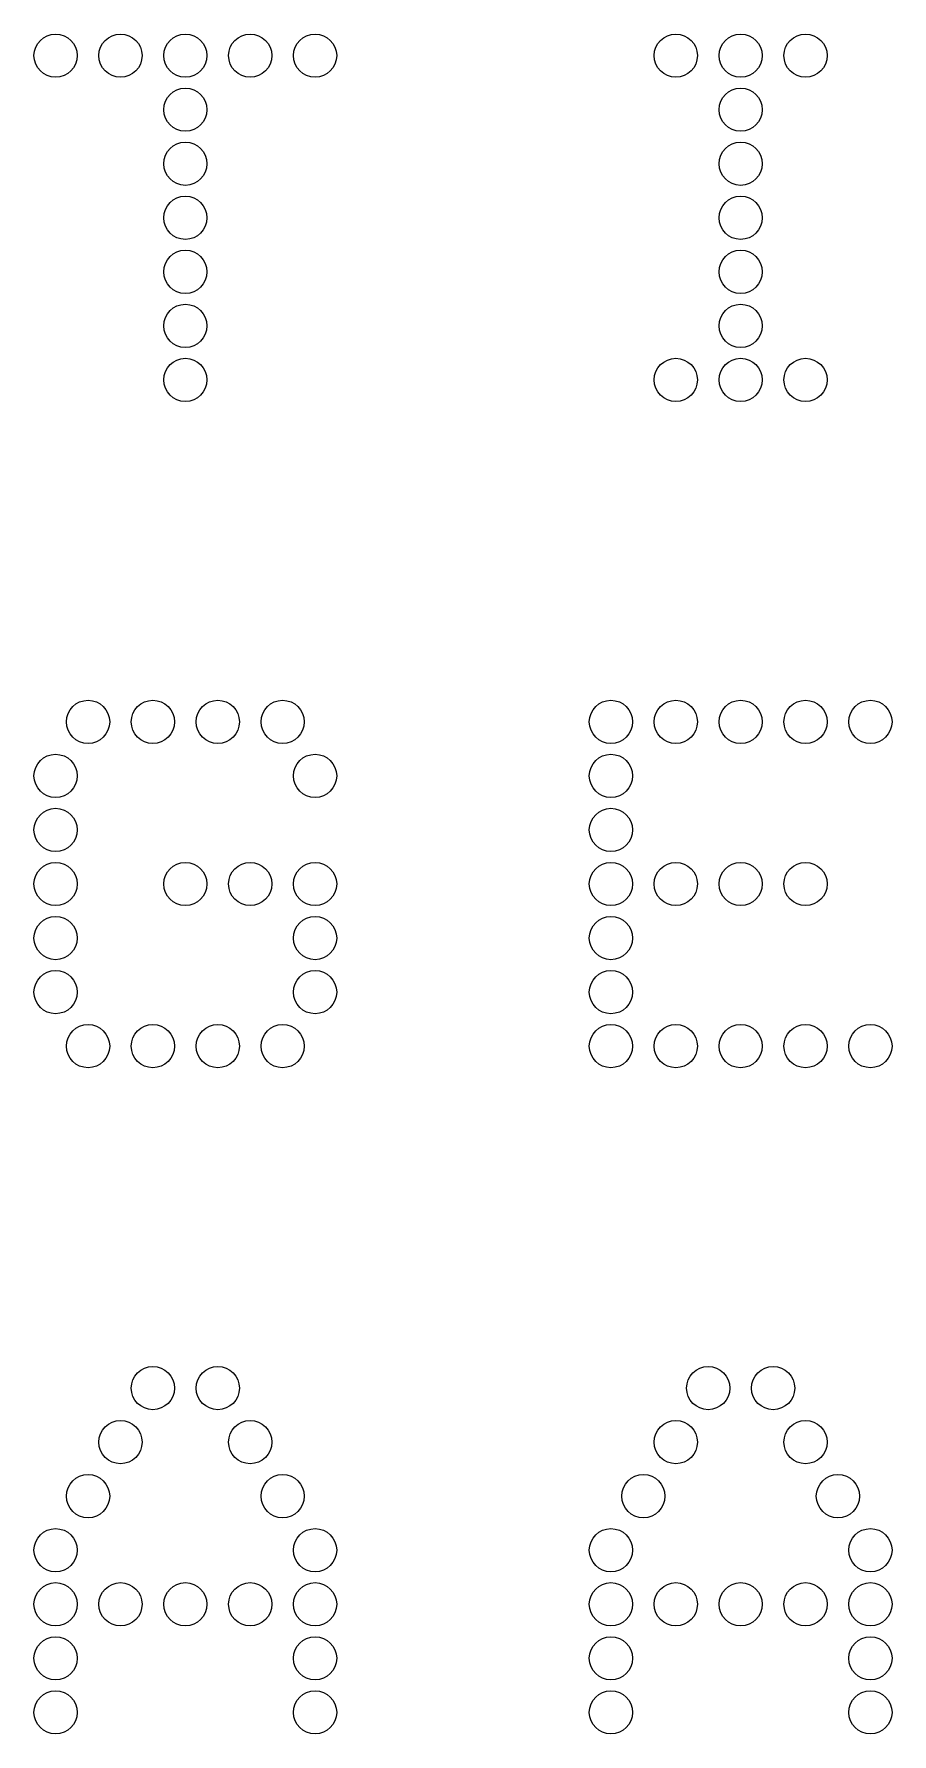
# Model space of a CAD drawing. Header units: millimetres. Extents: x -116 to 116, y -116 to 114.
# Drawn here: x 29 to 54.8, y -55.7 to -4.7 of the extents above; entities that cross this region are included whole.
import ezdxf

# ---------------------------------------------------------------- set-up
doc = ezdxf.new("R2010")
doc.units = ezdxf.units.MM
doc.header["$MEASUREMENT"] = 0
doc.layers.add('Laag 1', color=7, linetype='Continuous')

msp = doc.modelspace()

# ---------------------------------------------------------------- linework, layer by layer
at = {"layer": 'Laag 1', "color": 250, "lineweight": 9}
for points in [[(29.0124, -5.3047), (29.0124, -5.6617), (29.3045, -5.9538), (29.6615, -5.9538), (29.6615, -5.9538), (30.0185, -5.9538), (30.3106, -5.6617), (30.3106, -5.3047), (30.3106, -5.3047), (30.3106, -4.9477), (30.0185, -4.6556), (29.6615, -4.6556), (29.6615, -4.6556), (29.3045, -4.6556), (29.0124, -4.9477), (29.0124, -5.3047)], [(30.9597, -5.3047), (30.9597, -5.6617), (31.2518, -5.9538), (31.6088, -5.9538), (31.6088, -5.9538), (31.9659, -5.9538), (32.258, -5.6617), (32.258, -5.3047), (32.258, -5.3047), (32.258, -4.9477), (31.9659, -4.6556), (31.6088, -4.6556), (31.6088, -4.6556), (31.2518, -4.6556), (30.9597, -4.9477), (30.9597, -5.3047)], [(32.9071, -5.3047), (32.9071, -5.6617), (33.1992, -5.9538), (33.5562, -5.9538), (33.5562, -5.9538), (33.9132, -5.9538), (34.2053, -5.6617), (34.2053, -5.3047), (34.2053, -5.3047), (34.2053, -4.9477), (33.9132, -4.6556), (33.5562, -4.6556), (33.5562, -4.6556), (33.1992, -4.6556), (32.9071, -4.9477), (32.9071, -5.3047)], [(34.8544, -5.3047), (34.8544, -5.6617), (35.1465, -5.9538), (35.5035, -5.9538), (35.5035, -5.9538), (35.8605, -5.9538), (36.1526, -5.6617), (36.1526, -5.3047), (36.1526, -5.3047), (36.1526, -4.9477), (35.8605, -4.6556), (35.5035, -4.6556), (35.5035, -4.6556), (35.1465, -4.6556), (34.8544, -4.9477), (34.8544, -5.3047)], [(36.8017, -5.3047), (36.8017, -5.6617), (37.0938, -5.9538), (37.4509, -5.9538), (37.4509, -5.9538), (37.8079, -5.9538), (38.1, -5.6617), (38.1, -5.3047), (38.1, -5.3047), (38.1, -4.9477), (37.8079, -4.6556), (37.4509, -4.6556), (37.4509, -4.6556), (37.0938, -4.6556), (36.8017, -4.9477), (36.8017, -5.3047)], [(47.6328, -5.3047), (47.6328, -5.6617), (47.9249, -5.9538), (48.2819, -5.9538), (48.2819, -5.9538), (48.639, -5.9538), (48.9311, -5.6617), (48.9311, -5.3047), (48.9311, -5.3047), (48.9311, -4.9477), (48.639, -4.6556), (48.2819, -4.6556), (48.2819, -4.6556), (47.9249, -4.6556), (47.6328, -4.9477), (47.6328, -5.3047)], [(49.5802, -5.3047), (49.5802, -5.6617), (49.8723, -5.9538), (50.2293, -5.9538), (50.2293, -5.9538), (50.5863, -5.9538), (50.8784, -5.6617), (50.8784, -5.3047), (50.8784, -5.3047), (50.8784, -4.9477), (50.5863, -4.6556), (50.2293, -4.6556), (50.2293, -4.6556), (49.8723, -4.6556), (49.5802, -4.9477), (49.5802, -5.3047)], [(51.5275, -5.3047), (51.5275, -5.6617), (51.8196, -5.9538), (52.1766, -5.9538), (52.1766, -5.9538), (52.5336, -5.9538), (52.8257, -5.6617), (52.8257, -5.3047), (52.8257, -5.3047), (52.8257, -4.9477), (52.5336, -4.6556), (52.1766, -4.6556), (52.1766, -4.6556), (51.8196, -4.6556), (51.5275, -4.9477), (51.5275, -5.3047)], [(32.9071, -6.9275), (32.9071, -7.2845), (33.1992, -7.5766), (33.5562, -7.5766), (33.5562, -7.5766), (33.9132, -7.5766), (34.2053, -7.2845), (34.2053, -6.9275), (34.2053, -6.9275), (34.2053, -6.5705), (33.9132, -6.2784), (33.5562, -6.2784), (33.5562, -6.2784), (33.1992, -6.2784), (32.9071, -6.5705), (32.9071, -6.9275)], [(49.5802, -6.9275), (49.5802, -7.2845), (49.8723, -7.5766), (50.2293, -7.5766), (50.2293, -7.5766), (50.5863, -7.5766), (50.8784, -7.2845), (50.8784, -6.9275), (50.8784, -6.9275), (50.8784, -6.5705), (50.5863, -6.2784), (50.2293, -6.2784), (50.2293, -6.2784), (49.8723, -6.2784), (49.5802, -6.5705), (49.5802, -6.9275)], [(32.9071, -8.5503), (32.9071, -8.9073), (33.1992, -9.1994), (33.5562, -9.1994), (33.5562, -9.1994), (33.9132, -9.1994), (34.2053, -8.9073), (34.2053, -8.5503), (34.2053, -8.5503), (34.2053, -8.1933), (33.9132, -7.9012), (33.5562, -7.9012), (33.5562, -7.9012), (33.1992, -7.9012), (32.9071, -8.1933), (32.9071, -8.5503)], [(49.5802, -8.5503), (49.5802, -8.9073), (49.8723, -9.1994), (50.2293, -9.1994), (50.2293, -9.1994), (50.5863, -9.1994), (50.8784, -8.9073), (50.8784, -8.5503), (50.8784, -8.5503), (50.8784, -8.1933), (50.5863, -7.9012), (50.2293, -7.9012), (50.2293, -7.9012), (49.8723, -7.9012), (49.5802, -8.1933), (49.5802, -8.5503)], [(32.9071, -10.173), (32.9071, -10.5301), (33.1992, -10.8222), (33.5562, -10.8222), (33.5562, -10.8222), (33.9132, -10.8222), (34.2053, -10.5301), (34.2053, -10.173), (34.2053, -10.173), (34.2053, -9.816), (33.9132, -9.5239), (33.5562, -9.5239), (33.5562, -9.5239), (33.1992, -9.5239), (32.9071, -9.816), (32.9071, -10.173)], [(49.5802, -10.173), (49.5802, -10.5301), (49.8723, -10.8222), (50.2293, -10.8222), (50.2293, -10.8222), (50.5863, -10.8222), (50.8784, -10.5301), (50.8784, -10.173), (50.8784, -10.173), (50.8784, -9.816), (50.5863, -9.5239), (50.2293, -9.5239), (50.2293, -9.5239), (49.8723, -9.5239), (49.5802, -9.816), (49.5802, -10.173)], [(32.9071, -11.7958), (32.9071, -12.1528), (33.1992, -12.4449), (33.5562, -12.4449), (33.5562, -12.4449), (33.9132, -12.4449), (34.2053, -12.1528), (34.2053, -11.7958), (34.2053, -11.7958), (34.2053, -11.4388), (33.9132, -11.1467), (33.5562, -11.1467), (33.5562, -11.1467), (33.1992, -11.1467), (32.9071, -11.4388), (32.9071, -11.7958)], [(49.5802, -11.7958), (49.5802, -12.1528), (49.8723, -12.4449), (50.2293, -12.4449), (50.2293, -12.4449), (50.5863, -12.4449), (50.8784, -12.1528), (50.8784, -11.7958), (50.8784, -11.7958), (50.8784, -11.4388), (50.5863, -11.1467), (50.2293, -11.1467), (50.2293, -11.1467), (49.8723, -11.1467), (49.5802, -11.4388), (49.5802, -11.7958)], [(32.9071, -13.4186), (32.9071, -13.7756), (33.1992, -14.0677), (33.5562, -14.0677), (33.5562, -14.0677), (33.9132, -14.0677), (34.2053, -13.7756), (34.2053, -13.4186), (34.2053, -13.4186), (34.2053, -13.0616), (33.9132, -12.7695), (33.5562, -12.7695), (33.5562, -12.7695), (33.1992, -12.7695), (32.9071, -13.0616), (32.9071, -13.4186)], [(49.5802, -13.4186), (49.5802, -13.7756), (49.8723, -14.0677), (50.2293, -14.0677), (50.2293, -14.0677), (50.5863, -14.0677), (50.8784, -13.7756), (50.8784, -13.4186), (50.8784, -13.4186), (50.8784, -13.0616), (50.5863, -12.7695), (50.2293, -12.7695), (50.2293, -12.7695), (49.8723, -12.7695), (49.5802, -13.0616), (49.5802, -13.4186)], [(32.9071, -15.0414), (32.9071, -15.3984), (33.1992, -15.6905), (33.5562, -15.6905), (33.5562, -15.6905), (33.9132, -15.6905), (34.2053, -15.3984), (34.2053, -15.0414), (34.2053, -15.0414), (34.2053, -14.6844), (33.9132, -14.3923), (33.5562, -14.3923), (33.5562, -14.3923), (33.1992, -14.3923), (32.9071, -14.6844), (32.9071, -15.0414)], [(47.6328, -15.0414), (47.6328, -15.3984), (47.9249, -15.6905), (48.2819, -15.6905), (48.2819, -15.6905), (48.639, -15.6905), (48.9311, -15.3984), (48.9311, -15.0414), (48.9311, -15.0414), (48.9311, -14.6844), (48.639, -14.3923), (48.2819, -14.3923), (48.2819, -14.3923), (47.9249, -14.3923), (47.6328, -14.6844), (47.6328, -15.0414)], [(49.5802, -15.0414), (49.5802, -15.3984), (49.8723, -15.6905), (50.2293, -15.6905), (50.2293, -15.6905), (50.5863, -15.6905), (50.8784, -15.3984), (50.8784, -15.0414), (50.8784, -15.0414), (50.8784, -14.6844), (50.5863, -14.3923), (50.2293, -14.3923), (50.2293, -14.3923), (49.8723, -14.3923), (49.5802, -14.6844), (49.5802, -15.0414)], [(51.5275, -15.0414), (51.5275, -15.3984), (51.8196, -15.6905), (52.1766, -15.6905), (52.1766, -15.6905), (52.5336, -15.6905), (52.8257, -15.3984), (52.8257, -15.0414), (52.8257, -15.0414), (52.8257, -14.6844), (52.5336, -14.3923), (52.1766, -14.3923), (52.1766, -14.3923), (51.8196, -14.3923), (51.5275, -14.6844), (51.5275, -15.0414)], [(29.9861, -25.307), (29.9861, -25.664), (30.2782, -25.9561), (30.6352, -25.9561), (30.6352, -25.9561), (30.9922, -25.9561), (31.2843, -25.664), (31.2843, -25.307), (31.2843, -25.307), (31.2843, -24.95), (30.9922, -24.6579), (30.6352, -24.6579), (30.6352, -24.6579), (30.2782, -24.6579), (29.9861, -24.95), (29.9861, -25.307)], [(31.9334, -25.307), (31.9334, -25.664), (32.2255, -25.9561), (32.5825, -25.9561), (32.5825, -25.9561), (32.9395, -25.9561), (33.2316, -25.664), (33.2316, -25.307), (33.2316, -25.307), (33.2316, -24.95), (32.9395, -24.6579), (32.5825, -24.6579), (32.5825, -24.6579), (32.2255, -24.6579), (31.9334, -24.95), (31.9334, -25.307)], [(33.8807, -25.307), (33.8807, -25.664), (34.1728, -25.9561), (34.5299, -25.9561), (34.5299, -25.9561), (34.8869, -25.9561), (35.179, -25.664), (35.179, -25.307), (35.179, -25.307), (35.179, -24.95), (34.8869, -24.6579), (34.5299, -24.6579), (34.5299, -24.6579), (34.1728, -24.6579), (33.8807, -24.95), (33.8807, -25.307)], [(35.8281, -25.307), (35.8281, -25.664), (36.1202, -25.9561), (36.4772, -25.9561), (36.4772, -25.9561), (36.8342, -25.9561), (37.1263, -25.664), (37.1263, -25.307), (37.1263, -25.307), (37.1263, -24.95), (36.8342, -24.6579), (36.4772, -24.6579), (36.4772, -24.6579), (36.1202, -24.6579), (35.8281, -24.95), (35.8281, -25.307)], [(45.6855, -25.307), (45.6855, -25.664), (45.9776, -25.9561), (46.3346, -25.9561), (46.3346, -25.9561), (46.6916, -25.9561), (46.9837, -25.664), (46.9837, -25.307), (46.9837, -25.307), (46.9837, -24.95), (46.6916, -24.6579), (46.3346, -24.6579), (46.3346, -24.6579), (45.9776, -24.6579), (45.6855, -24.95), (45.6855, -25.307)], [(47.6328, -25.307), (47.6328, -25.664), (47.9249, -25.9561), (48.2819, -25.9561), (48.2819, -25.9561), (48.639, -25.9561), (48.9311, -25.664), (48.9311, -25.307), (48.9311, -25.307), (48.9311, -24.95), (48.639, -24.6579), (48.2819, -24.6579), (48.2819, -24.6579), (47.9249, -24.6579), (47.6328, -24.95), (47.6328, -25.307)], [(49.5802, -25.307), (49.5802, -25.664), (49.8723, -25.9561), (50.2293, -25.9561), (50.2293, -25.9561), (50.5863, -25.9561), (50.8784, -25.664), (50.8784, -25.307), (50.8784, -25.307), (50.8784, -24.95), (50.5863, -24.6579), (50.2293, -24.6579), (50.2293, -24.6579), (49.8723, -24.6579), (49.5802, -24.95), (49.5802, -25.307)], [(51.5275, -25.307), (51.5275, -25.664), (51.8196, -25.9561), (52.1766, -25.9561), (52.1766, -25.9561), (52.5336, -25.9561), (52.8257, -25.664), (52.8257, -25.307), (52.8257, -25.307), (52.8257, -24.95), (52.5336, -24.6579), (52.1766, -24.6579), (52.1766, -24.6579), (51.8196, -24.6579), (51.5275, -24.95), (51.5275, -25.307)], [(53.4748, -25.307), (53.4748, -25.664), (53.7669, -25.9561), (54.124, -25.9561), (54.124, -25.9561), (54.481, -25.9561), (54.7731, -25.664), (54.7731, -25.307), (54.7731, -25.307), (54.7731, -24.95), (54.481, -24.6579), (54.124, -24.6579), (54.124, -24.6579), (53.7669, -24.6579), (53.4748, -24.95), (53.4748, -25.307)], [(29.0124, -26.9298), (29.0124, -27.2868), (29.3045, -27.5789), (29.6615, -27.5789), (29.6615, -27.5789), (30.0185, -27.5789), (30.3106, -27.2868), (30.3106, -26.9298), (30.3106, -26.9298), (30.3106, -26.5728), (30.0185, -26.2807), (29.6615, -26.2807), (29.6615, -26.2807), (29.3045, -26.2807), (29.0124, -26.5728), (29.0124, -26.9298)], [(36.8017, -26.9298), (36.8017, -27.2868), (37.0938, -27.5789), (37.4509, -27.5789), (37.4509, -27.5789), (37.8079, -27.5789), (38.1, -27.2868), (38.1, -26.9298), (38.1, -26.9298), (38.1, -26.5728), (37.8079, -26.2807), (37.4509, -26.2807), (37.4509, -26.2807), (37.0938, -26.2807), (36.8017, -26.5728), (36.8017, -26.9298)], [(45.6855, -26.9298), (45.6855, -27.2868), (45.9776, -27.5789), (46.3346, -27.5789), (46.3346, -27.5789), (46.6916, -27.5789), (46.9837, -27.2868), (46.9837, -26.9298), (46.9837, -26.9298), (46.9837, -26.5728), (46.6916, -26.2807), (46.3346, -26.2807), (46.3346, -26.2807), (45.9776, -26.2807), (45.6855, -26.5728), (45.6855, -26.9298)], [(29.0124, -28.5526), (29.0124, -28.9096), (29.3045, -29.2017), (29.6615, -29.2017), (29.6615, -29.2017), (30.0185, -29.2017), (30.3106, -28.9096), (30.3106, -28.5526), (30.3106, -28.5526), (30.3106, -28.1956), (30.0185, -27.9035), (29.6615, -27.9035), (29.6615, -27.9035), (29.3045, -27.9035), (29.0124, -28.1956), (29.0124, -28.5526)], [(45.6855, -28.5526), (45.6855, -28.9096), (45.9776, -29.2017), (46.3346, -29.2017), (46.3346, -29.2017), (46.6916, -29.2017), (46.9837, -28.9096), (46.9837, -28.5526), (46.9837, -28.5526), (46.9837, -28.1956), (46.6916, -27.9035), (46.3346, -27.9035), (46.3346, -27.9035), (45.9776, -27.9035), (45.6855, -28.1956), (45.6855, -28.5526)], [(29.0124, -30.1753), (29.0124, -30.5324), (29.3045, -30.8245), (29.6615, -30.8245), (29.6615, -30.8245), (30.0185, -30.8245), (30.3106, -30.5324), (30.3106, -30.1753), (30.3106, -30.1753), (30.3106, -29.8183), (30.0185, -29.5262), (29.6615, -29.5262), (29.6615, -29.5262), (29.3045, -29.5262), (29.0124, -29.8183), (29.0124, -30.1753)], [(32.9071, -30.1753), (32.9071, -30.5324), (33.1992, -30.8245), (33.5562, -30.8245), (33.5562, -30.8245), (33.9132, -30.8245), (34.2053, -30.5324), (34.2053, -30.1753), (34.2053, -30.1753), (34.2053, -29.8183), (33.9132, -29.5262), (33.5562, -29.5262), (33.5562, -29.5262), (33.1992, -29.5262), (32.9071, -29.8183), (32.9071, -30.1753)], [(34.8544, -30.1753), (34.8544, -30.5324), (35.1465, -30.8245), (35.5035, -30.8245), (35.5035, -30.8245), (35.8605, -30.8245), (36.1526, -30.5324), (36.1526, -30.1753), (36.1526, -30.1753), (36.1526, -29.8183), (35.8605, -29.5262), (35.5035, -29.5262), (35.5035, -29.5262), (35.1465, -29.5262), (34.8544, -29.8183), (34.8544, -30.1753)], [(36.8017, -30.1753), (36.8017, -30.5324), (37.0938, -30.8245), (37.4509, -30.8245), (37.4509, -30.8245), (37.8079, -30.8245), (38.1, -30.5324), (38.1, -30.1753), (38.1, -30.1753), (38.1, -29.8183), (37.8079, -29.5262), (37.4509, -29.5262), (37.4509, -29.5262), (37.0938, -29.5262), (36.8017, -29.8183), (36.8017, -30.1753)], [(45.6855, -30.1753), (45.6855, -30.5324), (45.9776, -30.8245), (46.3346, -30.8245), (46.3346, -30.8245), (46.6916, -30.8245), (46.9837, -30.5324), (46.9837, -30.1753), (46.9837, -30.1753), (46.9837, -29.8183), (46.6916, -29.5262), (46.3346, -29.5262), (46.3346, -29.5262), (45.9776, -29.5262), (45.6855, -29.8183), (45.6855, -30.1753)], [(47.6328, -30.1753), (47.6328, -30.5324), (47.9249, -30.8245), (48.2819, -30.8245), (48.2819, -30.8245), (48.639, -30.8245), (48.9311, -30.5324), (48.9311, -30.1753), (48.9311, -30.1753), (48.9311, -29.8183), (48.639, -29.5262), (48.2819, -29.5262), (48.2819, -29.5262), (47.9249, -29.5262), (47.6328, -29.8183), (47.6328, -30.1753)], [(49.5802, -30.1753), (49.5802, -30.5324), (49.8723, -30.8245), (50.2293, -30.8245), (50.2293, -30.8245), (50.5863, -30.8245), (50.8784, -30.5324), (50.8784, -30.1753), (50.8784, -30.1753), (50.8784, -29.8183), (50.5863, -29.5262), (50.2293, -29.5262), (50.2293, -29.5262), (49.8723, -29.5262), (49.5802, -29.8183), (49.5802, -30.1753)], [(51.5275, -30.1753), (51.5275, -30.5324), (51.8196, -30.8245), (52.1766, -30.8245), (52.1766, -30.8245), (52.5336, -30.8245), (52.8257, -30.5324), (52.8257, -30.1753), (52.8257, -30.1753), (52.8257, -29.8183), (52.5336, -29.5262), (52.1766, -29.5262), (52.1766, -29.5262), (51.8196, -29.5262), (51.5275, -29.8183), (51.5275, -30.1753)], [(29.0124, -31.7981), (29.0124, -32.1551), (29.3045, -32.4472), (29.6615, -32.4472), (29.6615, -32.4472), (30.0185, -32.4472), (30.3106, -32.1551), (30.3106, -31.7981), (30.3106, -31.7981), (30.3106, -31.4411), (30.0185, -31.149), (29.6615, -31.149), (29.6615, -31.149), (29.3045, -31.149), (29.0124, -31.4411), (29.0124, -31.7981)], [(36.8017, -31.7981), (36.8017, -32.1551), (37.0938, -32.4472), (37.4509, -32.4472), (37.4509, -32.4472), (37.8079, -32.4472), (38.1, -32.1551), (38.1, -31.7981), (38.1, -31.7981), (38.1, -31.4411), (37.8079, -31.149), (37.4509, -31.149), (37.4509, -31.149), (37.0938, -31.149), (36.8017, -31.4411), (36.8017, -31.7981)], [(45.6855, -31.7981), (45.6855, -32.1551), (45.9776, -32.4472), (46.3346, -32.4472), (46.3346, -32.4472), (46.6916, -32.4472), (46.9837, -32.1551), (46.9837, -31.7981), (46.9837, -31.7981), (46.9837, -31.4411), (46.6916, -31.149), (46.3346, -31.149), (46.3346, -31.149), (45.9776, -31.149), (45.6855, -31.4411), (45.6855, -31.7981)], [(29.0124, -33.4209), (29.0124, -33.7779), (29.3045, -34.07), (29.6615, -34.07), (29.6615, -34.07), (30.0185, -34.07), (30.3106, -33.7779), (30.3106, -33.4209), (30.3106, -33.4209), (30.3106, -33.0639), (30.0185, -32.7718), (29.6615, -32.7718), (29.6615, -32.7718), (29.3045, -32.7718), (29.0124, -33.0639), (29.0124, -33.4209)], [(36.8017, -33.4209), (36.8017, -33.7779), (37.0938, -34.07), (37.4509, -34.07), (37.4509, -34.07), (37.8079, -34.07), (38.1, -33.7779), (38.1, -33.4209), (38.1, -33.4209), (38.1, -33.0639), (37.8079, -32.7718), (37.4509, -32.7718), (37.4509, -32.7718), (37.0938, -32.7718), (36.8017, -33.0639), (36.8017, -33.4209)], [(45.6855, -33.4209), (45.6855, -33.7779), (45.9776, -34.07), (46.3346, -34.07), (46.3346, -34.07), (46.6916, -34.07), (46.9837, -33.7779), (46.9837, -33.4209), (46.9837, -33.4209), (46.9837, -33.0639), (46.6916, -32.7718), (46.3346, -32.7718), (46.3346, -32.7718), (45.9776, -32.7718), (45.6855, -33.0639), (45.6855, -33.4209)], [(29.9861, -35.0437), (29.9861, -35.4007), (30.2782, -35.6928), (30.6352, -35.6928), (30.6352, -35.6928), (30.9922, -35.6928), (31.2843, -35.4007), (31.2843, -35.0437), (31.2843, -35.0437), (31.2843, -34.6867), (30.9922, -34.3946), (30.6352, -34.3946), (30.6352, -34.3946), (30.2782, -34.3946), (29.9861, -34.6867), (29.9861, -35.0437)], [(31.9334, -35.0437), (31.9334, -35.4007), (32.2255, -35.6928), (32.5825, -35.6928), (32.5825, -35.6928), (32.9395, -35.6928), (33.2316, -35.4007), (33.2316, -35.0437), (33.2316, -35.0437), (33.2316, -34.6867), (32.9395, -34.3946), (32.5825, -34.3946), (32.5825, -34.3946), (32.2255, -34.3946), (31.9334, -34.6867), (31.9334, -35.0437)], [(33.8807, -35.0437), (33.8807, -35.4007), (34.1728, -35.6928), (34.5299, -35.6928), (34.5299, -35.6928), (34.8869, -35.6928), (35.179, -35.4007), (35.179, -35.0437), (35.179, -35.0437), (35.179, -34.6867), (34.8869, -34.3946), (34.5299, -34.3946), (34.5299, -34.3946), (34.1728, -34.3946), (33.8807, -34.6867), (33.8807, -35.0437)], [(35.8281, -35.0437), (35.8281, -35.4007), (36.1202, -35.6928), (36.4772, -35.6928), (36.4772, -35.6928), (36.8342, -35.6928), (37.1263, -35.4007), (37.1263, -35.0437), (37.1263, -35.0437), (37.1263, -34.6867), (36.8342, -34.3946), (36.4772, -34.3946), (36.4772, -34.3946), (36.1202, -34.3946), (35.8281, -34.6867), (35.8281, -35.0437)], [(45.6855, -35.0437), (45.6855, -35.4007), (45.9776, -35.6928), (46.3346, -35.6928), (46.3346, -35.6928), (46.6916, -35.6928), (46.9837, -35.4007), (46.9837, -35.0437), (46.9837, -35.0437), (46.9837, -34.6867), (46.6916, -34.3946), (46.3346, -34.3946), (46.3346, -34.3946), (45.9776, -34.3946), (45.6855, -34.6867), (45.6855, -35.0437)], [(47.6328, -35.0437), (47.6328, -35.4007), (47.9249, -35.6928), (48.2819, -35.6928), (48.2819, -35.6928), (48.639, -35.6928), (48.9311, -35.4007), (48.9311, -35.0437), (48.9311, -35.0437), (48.9311, -34.6867), (48.639, -34.3946), (48.2819, -34.3946), (48.2819, -34.3946), (47.9249, -34.3946), (47.6328, -34.6867), (47.6328, -35.0437)], [(49.5802, -35.0437), (49.5802, -35.4007), (49.8723, -35.6928), (50.2293, -35.6928), (50.2293, -35.6928), (50.5863, -35.6928), (50.8784, -35.4007), (50.8784, -35.0437), (50.8784, -35.0437), (50.8784, -34.6867), (50.5863, -34.3946), (50.2293, -34.3946), (50.2293, -34.3946), (49.8723, -34.3946), (49.5802, -34.6867), (49.5802, -35.0437)], [(51.5275, -35.0437), (51.5275, -35.4007), (51.8196, -35.6928), (52.1766, -35.6928), (52.1766, -35.6928), (52.5336, -35.6928), (52.8257, -35.4007), (52.8257, -35.0437), (52.8257, -35.0437), (52.8257, -34.6867), (52.5336, -34.3946), (52.1766, -34.3946), (52.1766, -34.3946), (51.8196, -34.3946), (51.5275, -34.6867), (51.5275, -35.0437)], [(53.4748, -35.0437), (53.4748, -35.4007), (53.7669, -35.6928), (54.124, -35.6928), (54.124, -35.6928), (54.481, -35.6928), (54.7731, -35.4007), (54.7731, -35.0437), (54.7731, -35.0437), (54.7731, -34.6867), (54.481, -34.3946), (54.124, -34.3946), (54.124, -34.3946), (53.7669, -34.3946), (53.4748, -34.6867), (53.4748, -35.0437)], [(31.9334, -45.3093), (31.9334, -45.6663), (32.2255, -45.9584), (32.5825, -45.9584), (32.5825, -45.9584), (32.9395, -45.9584), (33.2316, -45.6663), (33.2316, -45.3093), (33.2316, -45.3093), (33.2316, -44.9523), (32.9395, -44.6602), (32.5825, -44.6602), (32.5825, -44.6602), (32.2255, -44.6602), (31.9334, -44.9523), (31.9334, -45.3093)], [(33.8807, -45.3093), (33.8807, -45.6663), (34.1728, -45.9584), (34.5299, -45.9584), (34.5299, -45.9584), (34.8869, -45.9584), (35.179, -45.6663), (35.179, -45.3093), (35.179, -45.3093), (35.179, -44.9523), (34.8869, -44.6602), (34.5299, -44.6602), (34.5299, -44.6602), (34.1728, -44.6602), (33.8807, -44.9523), (33.8807, -45.3093)], [(48.6065, -45.3093), (48.6065, -45.6663), (48.8986, -45.9584), (49.2556, -45.9584), (49.2556, -45.9584), (49.6126, -45.9584), (49.9047, -45.6663), (49.9047, -45.3093), (49.9047, -45.3093), (49.9047, -44.9523), (49.6126, -44.6602), (49.2556, -44.6602), (49.2556, -44.6602), (48.8986, -44.6602), (48.6065, -44.9523), (48.6065, -45.3093)], [(50.5538, -45.3093), (50.5538, -45.6663), (50.8459, -45.9584), (51.203, -45.9584), (51.203, -45.9584), (51.56, -45.9584), (51.8521, -45.6663), (51.8521, -45.3093), (51.8521, -45.3093), (51.8521, -44.9523), (51.56, -44.6602), (51.203, -44.6602), (51.203, -44.6602), (50.8459, -44.6602), (50.5538, -44.9523), (50.5538, -45.3093)], [(30.9597, -46.9321), (30.9597, -47.2891), (31.2518, -47.5812), (31.6088, -47.5812), (31.6088, -47.5812), (31.9659, -47.5812), (32.258, -47.2891), (32.258, -46.9321), (32.258, -46.9321), (32.258, -46.5751), (31.9659, -46.283), (31.6088, -46.283), (31.6088, -46.283), (31.2518, -46.283), (30.9597, -46.5751), (30.9597, -46.9321)], [(34.8544, -46.9321), (34.8544, -47.2891), (35.1465, -47.5812), (35.5035, -47.5812), (35.5035, -47.5812), (35.8605, -47.5812), (36.1526, -47.2891), (36.1526, -46.9321), (36.1526, -46.9321), (36.1526, -46.5751), (35.8605, -46.283), (35.5035, -46.283), (35.5035, -46.283), (35.1465, -46.283), (34.8544, -46.5751), (34.8544, -46.9321)], [(47.6328, -46.9321), (47.6328, -47.2891), (47.9249, -47.5812), (48.2819, -47.5812), (48.2819, -47.5812), (48.639, -47.5812), (48.9311, -47.2891), (48.9311, -46.9321), (48.9311, -46.9321), (48.9311, -46.5751), (48.639, -46.283), (48.2819, -46.283), (48.2819, -46.283), (47.9249, -46.283), (47.6328, -46.5751), (47.6328, -46.9321)], [(51.5275, -46.9321), (51.5275, -47.2891), (51.8196, -47.5812), (52.1766, -47.5812), (52.1766, -47.5812), (52.5336, -47.5812), (52.8257, -47.2891), (52.8257, -46.9321), (52.8257, -46.9321), (52.8257, -46.5751), (52.5336, -46.283), (52.1766, -46.283), (52.1766, -46.283), (51.8196, -46.283), (51.5275, -46.5751), (51.5275, -46.9321)], [(29.9861, -48.5549), (29.9861, -48.9119), (30.2782, -49.204), (30.6352, -49.204), (30.6352, -49.204), (30.9922, -49.204), (31.2843, -48.9119), (31.2843, -48.5549), (31.2843, -48.5549), (31.2843, -48.1979), (30.9922, -47.9058), (30.6352, -47.9058), (30.6352, -47.9058), (30.2782, -47.9058), (29.9861, -48.1979), (29.9861, -48.5549)], [(35.8281, -48.5549), (35.8281, -48.9119), (36.1202, -49.204), (36.4772, -49.204), (36.4772, -49.204), (36.8342, -49.204), (37.1263, -48.9119), (37.1263, -48.5549), (37.1263, -48.5549), (37.1263, -48.1979), (36.8342, -47.9058), (36.4772, -47.9058), (36.4772, -47.9058), (36.1202, -47.9058), (35.8281, -48.1979), (35.8281, -48.5549)], [(46.6592, -48.5549), (46.6592, -48.9119), (46.9513, -49.204), (47.3083, -49.204), (47.3083, -49.204), (47.6653, -49.204), (47.9574, -48.9119), (47.9574, -48.5549), (47.9574, -48.5549), (47.9574, -48.1979), (47.6653, -47.9058), (47.3083, -47.9058), (47.3083, -47.9058), (46.9513, -47.9058), (46.6592, -48.1979), (46.6592, -48.5549)], [(52.5012, -48.5549), (52.5012, -48.9119), (52.7933, -49.204), (53.1503, -49.204), (53.1503, -49.204), (53.5073, -49.204), (53.7994, -48.9119), (53.7994, -48.5549), (53.7994, -48.5549), (53.7994, -48.1979), (53.5073, -47.9058), (53.1503, -47.9058), (53.1503, -47.9058), (52.7933, -47.9058), (52.5012, -48.1979), (52.5012, -48.5549)], [(29.0124, -50.1776), (29.0124, -50.5347), (29.3045, -50.8268), (29.6615, -50.8268), (29.6615, -50.8268), (30.0185, -50.8268), (30.3106, -50.5347), (30.3106, -50.1776), (30.3106, -50.1776), (30.3106, -49.8206), (30.0185, -49.5285), (29.6615, -49.5285), (29.6615, -49.5285), (29.3045, -49.5285), (29.0124, -49.8206), (29.0124, -50.1776)], [(36.8017, -50.1776), (36.8017, -50.5347), (37.0938, -50.8268), (37.4509, -50.8268), (37.4509, -50.8268), (37.8079, -50.8268), (38.1, -50.5347), (38.1, -50.1776), (38.1, -50.1776), (38.1, -49.8206), (37.8079, -49.5285), (37.4509, -49.5285), (37.4509, -49.5285), (37.0938, -49.5285), (36.8017, -49.8206), (36.8017, -50.1776)], [(45.6855, -50.1776), (45.6855, -50.5347), (45.9776, -50.8268), (46.3346, -50.8268), (46.3346, -50.8268), (46.6916, -50.8268), (46.9837, -50.5347), (46.9837, -50.1776), (46.9837, -50.1776), (46.9837, -49.8206), (46.6916, -49.5285), (46.3346, -49.5285), (46.3346, -49.5285), (45.9776, -49.5285), (45.6855, -49.8206), (45.6855, -50.1776)], [(53.4748, -50.1776), (53.4748, -50.5347), (53.7669, -50.8268), (54.124, -50.8268), (54.124, -50.8268), (54.481, -50.8268), (54.7731, -50.5347), (54.7731, -50.1776), (54.7731, -50.1776), (54.7731, -49.8206), (54.481, -49.5285), (54.124, -49.5285), (54.124, -49.5285), (53.7669, -49.5285), (53.4748, -49.8206), (53.4748, -50.1776)], [(29.0124, -51.8004), (29.0124, -52.1574), (29.3045, -52.4495), (29.6615, -52.4495), (29.6615, -52.4495), (30.0185, -52.4495), (30.3106, -52.1574), (30.3106, -51.8004), (30.3106, -51.8004), (30.3106, -51.4434), (30.0185, -51.1513), (29.6615, -51.1513), (29.6615, -51.1513), (29.3045, -51.1513), (29.0124, -51.4434), (29.0124, -51.8004)], [(30.9597, -51.8004), (30.9597, -52.1574), (31.2518, -52.4495), (31.6088, -52.4495), (31.6088, -52.4495), (31.9659, -52.4495), (32.258, -52.1574), (32.258, -51.8004), (32.258, -51.8004), (32.258, -51.4434), (31.9659, -51.1513), (31.6088, -51.1513), (31.6088, -51.1513), (31.2518, -51.1513), (30.9597, -51.4434), (30.9597, -51.8004)], [(32.9071, -51.8004), (32.9071, -52.1574), (33.1992, -52.4495), (33.5562, -52.4495), (33.5562, -52.4495), (33.9132, -52.4495), (34.2053, -52.1574), (34.2053, -51.8004), (34.2053, -51.8004), (34.2053, -51.4434), (33.9132, -51.1513), (33.5562, -51.1513), (33.5562, -51.1513), (33.1992, -51.1513), (32.9071, -51.4434), (32.9071, -51.8004)], [(34.8544, -51.8004), (34.8544, -52.1574), (35.1465, -52.4495), (35.5035, -52.4495), (35.5035, -52.4495), (35.8605, -52.4495), (36.1526, -52.1574), (36.1526, -51.8004), (36.1526, -51.8004), (36.1526, -51.4434), (35.8605, -51.1513), (35.5035, -51.1513), (35.5035, -51.1513), (35.1465, -51.1513), (34.8544, -51.4434), (34.8544, -51.8004)], [(36.8017, -51.8004), (36.8017, -52.1574), (37.0938, -52.4495), (37.4509, -52.4495), (37.4509, -52.4495), (37.8079, -52.4495), (38.1, -52.1574), (38.1, -51.8004), (38.1, -51.8004), (38.1, -51.4434), (37.8079, -51.1513), (37.4509, -51.1513), (37.4509, -51.1513), (37.0938, -51.1513), (36.8017, -51.4434), (36.8017, -51.8004)], [(45.6855, -51.8004), (45.6855, -52.1574), (45.9776, -52.4495), (46.3346, -52.4495), (46.3346, -52.4495), (46.6916, -52.4495), (46.9837, -52.1574), (46.9837, -51.8004), (46.9837, -51.8004), (46.9837, -51.4434), (46.6916, -51.1513), (46.3346, -51.1513), (46.3346, -51.1513), (45.9776, -51.1513), (45.6855, -51.4434), (45.6855, -51.8004)], [(47.6328, -51.8004), (47.6328, -52.1574), (47.9249, -52.4495), (48.2819, -52.4495), (48.2819, -52.4495), (48.639, -52.4495), (48.9311, -52.1574), (48.9311, -51.8004), (48.9311, -51.8004), (48.9311, -51.4434), (48.639, -51.1513), (48.2819, -51.1513), (48.2819, -51.1513), (47.9249, -51.1513), (47.6328, -51.4434), (47.6328, -51.8004)], [(49.5802, -51.8004), (49.5802, -52.1574), (49.8723, -52.4495), (50.2293, -52.4495), (50.2293, -52.4495), (50.5863, -52.4495), (50.8784, -52.1574), (50.8784, -51.8004), (50.8784, -51.8004), (50.8784, -51.4434), (50.5863, -51.1513), (50.2293, -51.1513), (50.2293, -51.1513), (49.8723, -51.1513), (49.5802, -51.4434), (49.5802, -51.8004)], [(51.5275, -51.8004), (51.5275, -52.1574), (51.8196, -52.4495), (52.1766, -52.4495), (52.1766, -52.4495), (52.5336, -52.4495), (52.8257, -52.1574), (52.8257, -51.8004), (52.8257, -51.8004), (52.8257, -51.4434), (52.5336, -51.1513), (52.1766, -51.1513), (52.1766, -51.1513), (51.8196, -51.1513), (51.5275, -51.4434), (51.5275, -51.8004)], [(53.4748, -51.8004), (53.4748, -52.1574), (53.7669, -52.4495), (54.124, -52.4495), (54.124, -52.4495), (54.481, -52.4495), (54.7731, -52.1574), (54.7731, -51.8004), (54.7731, -51.8004), (54.7731, -51.4434), (54.481, -51.1513), (54.124, -51.1513), (54.124, -51.1513), (53.7669, -51.1513), (53.4748, -51.4434), (53.4748, -51.8004)], [(29.0124, -53.4232), (29.0124, -53.7802), (29.3045, -54.0723), (29.6615, -54.0723), (29.6615, -54.0723), (30.0185, -54.0723), (30.3106, -53.7802), (30.3106, -53.4232), (30.3106, -53.4232), (30.3106, -53.0662), (30.0185, -52.7741), (29.6615, -52.7741), (29.6615, -52.7741), (29.3045, -52.7741), (29.0124, -53.0662), (29.0124, -53.4232)], [(36.8017, -53.4232), (36.8017, -53.7802), (37.0938, -54.0723), (37.4509, -54.0723), (37.4509, -54.0723), (37.8079, -54.0723), (38.1, -53.7802), (38.1, -53.4232), (38.1, -53.4232), (38.1, -53.0662), (37.8079, -52.7741), (37.4509, -52.7741), (37.4509, -52.7741), (37.0938, -52.7741), (36.8017, -53.0662), (36.8017, -53.4232)], [(45.6855, -53.4232), (45.6855, -53.7802), (45.9776, -54.0723), (46.3346, -54.0723), (46.3346, -54.0723), (46.6916, -54.0723), (46.9837, -53.7802), (46.9837, -53.4232), (46.9837, -53.4232), (46.9837, -53.0662), (46.6916, -52.7741), (46.3346, -52.7741), (46.3346, -52.7741), (45.9776, -52.7741), (45.6855, -53.0662), (45.6855, -53.4232)], [(53.4748, -53.4232), (53.4748, -53.7802), (53.7669, -54.0723), (54.124, -54.0723), (54.124, -54.0723), (54.481, -54.0723), (54.7731, -53.7802), (54.7731, -53.4232), (54.7731, -53.4232), (54.7731, -53.0662), (54.481, -52.7741), (54.124, -52.7741), (54.124, -52.7741), (53.7669, -52.7741), (53.4748, -53.0662), (53.4748, -53.4232)], [(29.0124, -55.046), (29.0124, -55.403), (29.3045, -55.6951), (29.6615, -55.6951), (29.6615, -55.6951), (30.0185, -55.6951), (30.3106, -55.403), (30.3106, -55.046), (30.3106, -55.046), (30.3106, -54.689), (30.0185, -54.3969), (29.6615, -54.3969), (29.6615, -54.3969), (29.3045, -54.3969), (29.0124, -54.689), (29.0124, -55.046)], [(36.8017, -55.046), (36.8017, -55.403), (37.0938, -55.6951), (37.4509, -55.6951), (37.4509, -55.6951), (37.8079, -55.6951), (38.1, -55.403), (38.1, -55.046), (38.1, -55.046), (38.1, -54.689), (37.8079, -54.3969), (37.4509, -54.3969), (37.4509, -54.3969), (37.0938, -54.3969), (36.8017, -54.689), (36.8017, -55.046)], [(45.6855, -55.046), (45.6855, -55.403), (45.9776, -55.6951), (46.3346, -55.6951), (46.3346, -55.6951), (46.6916, -55.6951), (46.9837, -55.403), (46.9837, -55.046), (46.9837, -55.046), (46.9837, -54.689), (46.6916, -54.3969), (46.3346, -54.3969), (46.3346, -54.3969), (45.9776, -54.3969), (45.6855, -54.689), (45.6855, -55.046)], [(53.4748, -55.046), (53.4748, -55.403), (53.7669, -55.6951), (54.124, -55.6951), (54.124, -55.6951), (54.481, -55.6951), (54.7731, -55.403), (54.7731, -55.046), (54.7731, -55.046), (54.7731, -54.689), (54.481, -54.3969), (54.124, -54.3969), (54.124, -54.3969), (53.7669, -54.3969), (53.4748, -54.689), (53.4748, -55.046)]]:
    msp.add_open_spline(points, degree=3, knots=[0, 0, 0, 0, 0.2, 0.2, 0.2, 0.2, 0.4, 0.4, 0.4, 0.4, 0.6, 0.6, 0.6, 0.6, 1, 1, 1, 1], dxfattribs=at)

doc.saveas('drawing.dxf')
